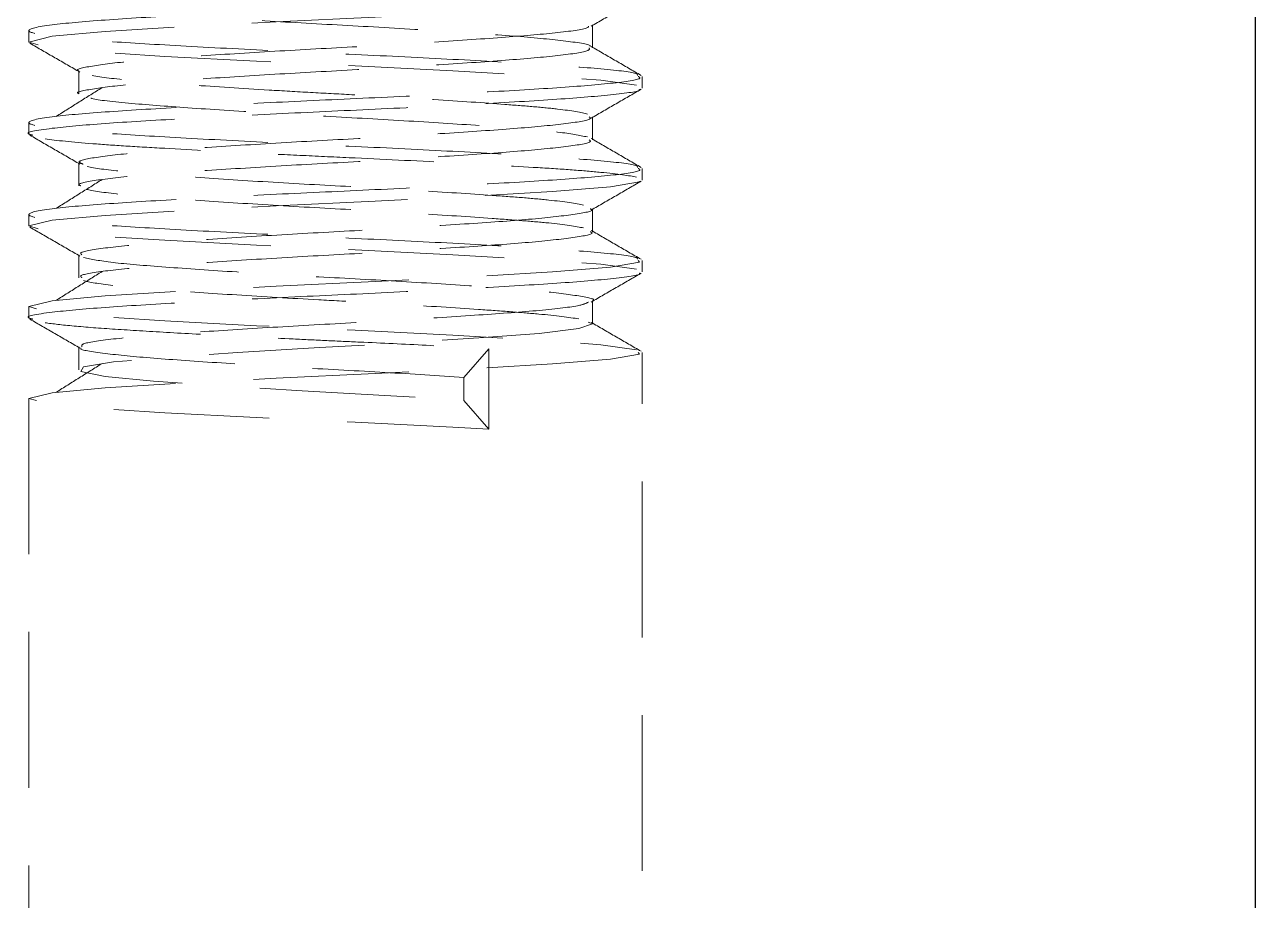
# Model space of a CAD drawing. Header units: millimetres. Extents: x 15 to 415, y 5 to 292.
# Drawn here: x 148.13 to 158.17, y 84.03 to 91.17 of the extents above; entities that cross this region are included whole.
import ezdxf

# ---------------------------------------------------------------- set-up
doc = ezdxf.new("R2010")
doc.units = ezdxf.units.MM
doc.linetypes.add('HIDDEN', pattern=[1.905, 1.27, -0.635])

msp = doc.modelspace()

# ---------------------------------------------------------------- linework, layer by layer
at = {"color": 7, "linetype": 'Continuous', "lineweight": 25}
msp.add_line((158.169, 69.028), (158.169, 99.028), dxfattribs=at)
at = {"color": 7, "linetype": 'HIDDEN', "lineweight": 18}
for p, q in [((148.169, 91.122), (148.169, 91.028)), ((152.763, 90.981), (152.763, 91.168)), ((148.575, 90.793), (148.575, 90.606)), ((148.575, 90.793), (148.575, 90.606)), ((153.169, 90.653), (153.169, 90.747)), ((152.763, 90.231), (152.763, 90.418)), ((148.169, 90.372), (148.169, 90.278)), ((148.575, 90.043), (148.575, 89.856)), ((148.575, 90.043), (148.575, 89.856)), ((153.169, 89.903), (153.169, 89.997)), ((148.169, 89.622), (148.169, 89.528)), ((152.763, 89.481), (152.763, 89.668)), ((148.575, 89.293), (148.575, 89.106)), ((148.575, 89.293), (148.575, 89.106)), ((153.169, 89.153), (153.169, 89.247)), ((152.763, 88.731), (152.763, 88.918)), ((148.169, 88.872), (148.169, 88.778)), ((148.575, 88.543), (148.575, 88.356)), ((148.575, 88.543), (148.575, 88.356)), ((151.919, 88.527), (151.716, 88.293)), ((151.919, 87.871), (151.919, 88.527)), ((153.169, 69.028), (153.169, 88.497)), ((151.716, 88.293), (151.716, 88.106)), ((148.169, 88.122), (148.169, 69.028)), ((151.716, 88.106), (151.919, 87.871))]:
    msp.add_line(p, q, dxfattribs=at)
at = {"color": 7, "linetype": 'HIDDEN', "lineweight": 18, "flags": 128}
for points in [[(153.145, 91.393), (153.148, 91.388), (152.911, 91.348), (152.437, 91.309), (151.777, 91.27), (150.991, 91.23), (150.186, 91.193), (149.416, 91.152), (148.792, 91.114), (148.36, 91.075), (148.169, 91.028), (148.301, 90.989), (148.689, 90.949), (149.276, 90.911), (150.026, 90.871), (150.829, 90.833), (151.626, 90.793), (152.32, 90.754), (152.832, 90.716), (153.122, 90.676), (153.122, 90.676)], [(153.145, 89.893), (153.148, 89.888), (152.911, 89.848), (152.437, 89.809), (151.777, 89.77), (150.991, 89.73), (150.186, 89.693), (149.416, 89.652), (148.792, 89.614), (148.36, 89.575), (148.169, 89.528), (148.301, 89.489), (148.689, 89.449), (149.276, 89.411), (150.026, 89.371), (150.829, 89.333), (151.626, 89.293), (152.32, 89.254), (152.832, 89.216), (153.122, 89.176), (153.122, 89.176)], [(153.138, 89.247), (153.148, 89.232), (152.911, 89.192), (152.437, 89.153), (151.777, 89.114), (150.991, 89.074), (150.186, 89.036), (149.416, 88.996), (148.792, 88.958), (148.36, 88.918), (148.169, 88.872), (148.301, 88.833), (148.689, 88.793), (149.276, 88.755), (150.026, 88.715), (150.829, 88.677), (151.626, 88.637), (152.32, 88.598), (152.832, 88.56), (153.122, 88.519), (153.122, 88.519)], [(152.73, 88.743), (152.763, 88.731), (152.654, 88.692), (152.33, 88.652), (151.838, 88.615), (151.211, 88.574), (150.538, 88.536), (149.871, 88.497), (149.289, 88.457), (148.859, 88.419), (148.615, 88.379), (148.592, 88.341), (148.791, 88.301), (149.186, 88.262), (149.739, 88.224), (150.397, 88.184), (151.071, 88.146), (151.716, 88.106), (151.716, 88.106)], [(153.138, 88.497), (153.148, 88.482), (152.911, 88.442), (152.437, 88.403), (151.777, 88.364), (150.991, 88.324), (150.186, 88.286), (149.416, 88.246), (148.792, 88.208), (148.36, 88.168), (148.169, 88.122), (148.301, 88.083), (148.689, 88.043), (149.276, 88.005), (150.026, 87.965), (150.829, 87.927), (151.626, 87.887), (151.919, 87.871), (151.919, 87.871)]]:
    msp.add_lwpolyline(points, dxfattribs=at)
at = {"color": 7, "linetype": 'HIDDEN', "lineweight": 18}
for points, knots in [([(152.746, 91.731), (152.739, 91.721), (152.724, 91.698), (152.439, 91.66), (151.969, 91.623), (151.357, 91.582), (150.671, 91.543), (149.985, 91.505), (149.374, 91.464), (148.897, 91.427), (148.611, 91.386), (148.542, 91.349), (148.699, 91.309), (149.065, 91.269), (149.602, 91.232), (150.25, 91.191), (150.946, 91.154), (151.609, 91.113), (152.179, 91.075), (152.566, 91.036), (152.756, 91.008), (152.745, 90.994), (152.744, 90.992)], [0, 0, 0, 0, 0.042082, 0.09555, 0.147854, 0.201203, 0.253989, 0.306764, 0.360118, 0.41242, 0.465886, 0.518353, 0.57147, 0.624596, 0.677055, 0.730523, 0.782828, 0.836176, 0.888963, 0.941737, 0.995092, 1, 1, 1, 1]), ([(153.138, 91.497), (153.146, 91.492), (153.173, 91.474), (152.942, 91.441), (152.472, 91.403), (151.794, 91.364), (151.002, 91.324), (150.172, 91.287), (149.398, 91.246), (148.756, 91.208), (148.289, 91.166), (148.115, 91.124), (148.259, 91.083), (148.65, 91.042), (149.256, 91.005), (150.009, 90.964), (150.836, 90.927), (151.642, 90.887), (152.35, 90.847), (152.863, 90.81), (153.132, 90.778), (153.131, 90.761), (153.131, 90.756)], [0, 0, 0, 0, 0.020786, 0.074018, 0.126683, 0.179347, 0.23258, 0.284769, 0.338117, 0.390465, 0.443469, 0.50672, 0.559384, 0.612617, 0.664806, 0.718154, 0.770502, 0.823506, 0.87651, 0.928858, 0.982206, 1, 1, 1, 1]), ([(152.753, 91.157), (152.821, 91.197), (152.957, 91.275), (153.093, 91.354), (153.161, 91.393)], [0, 0, 0, 0, 0.4998689, 1, 1, 1, 1]), ([(152.731, 91.157), (152.731, 91.153), (152.731, 91.137), (152.507, 91.105), (152.079, 91.068), (151.487, 91.028), (150.811, 90.988), (150.118, 90.951), (149.489, 90.91), (148.975, 90.873), (148.669, 90.832), (148.539, 90.806), (148.575, 90.793), (148.576, 90.793)], [0, 0, 0, 0, 0.0317715, 0.1403624, 0.246924, 0.3548056, 0.4627065, 0.5692519, 0.6778467, 0.7840783, 0.8924303, 0.9996427, 1, 1, 1, 1]), ([(148.177, 91.018), (148.245, 90.979), (148.381, 90.9), (148.517, 90.822), (148.585, 90.782)], [0, 0, 0, 0, 0.5001309, 1, 1, 1, 1]), ([(152.737, 90.981), (152.74, 90.973), (152.747, 90.953), (152.511, 90.918), (152.078, 90.88), (151.487, 90.84), (150.811, 90.801), (150.118, 90.763), (149.489, 90.722), (148.975, 90.685), (148.669, 90.644), (148.539, 90.619), (148.575, 90.606), (148.575, 90.606)], [0, 0, 0, 0, 0.061779, 0.167024, 0.270302, 0.374859, 0.479435, 0.582697, 0.687946, 0.790904, 0.895917, 0.999826, 1, 1, 1, 1]), ([(153.161, 90.756), (153.093, 90.795), (152.957, 90.874), (152.821, 90.953), (152.753, 90.992)], [0, 0, 0, 0, 0.500131, 1, 1, 1, 1]), ([(153.138, 90.747), (153.146, 90.742), (153.173, 90.724), (152.942, 90.691), (152.472, 90.653), (151.794, 90.614), (151.002, 90.574), (150.172, 90.537), (149.398, 90.496), (148.756, 90.458), (148.289, 90.416), (148.115, 90.374), (148.259, 90.333), (148.65, 90.292), (149.256, 90.255), (150.009, 90.214), (150.836, 90.177), (151.642, 90.137), (152.35, 90.097), (152.863, 90.06), (153.132, 90.028), (153.131, 90.011), (153.131, 90.006)], [0, 0, 0, 0, 0.020786, 0.074018, 0.126683, 0.179347, 0.23258, 0.284769, 0.338117, 0.390465, 0.443469, 0.50672, 0.559384, 0.612617, 0.664806, 0.718154, 0.770502, 0.823506, 0.87651, 0.928858, 0.982206, 1, 1, 1, 1]), ([(152.723, 90.441), (152.679, 90.454), (152.596, 90.468), (152.422, 90.488), (152.356, 90.495), (152.212, 90.507), (152.135, 90.513), (151.881, 90.532), (151.682, 90.546), (151.254, 90.573), (151.026, 90.586), (150.689, 90.605), (150.578, 90.611), (150.352, 90.623), (150.239, 90.63), (149.905, 90.65), (149.691, 90.664), (149.405, 90.684), (149.316, 90.69), (149.153, 90.702), (149.078, 90.708), (148.87, 90.728), (148.759, 90.741), (148.685, 90.755)], [0, 0, 0, 0, 0.125, 0.125, 0.1875, 0.1875, 0.25, 0.25, 0.375, 0.375, 0.5, 0.5, 0.5625, 0.5625, 0.625, 0.625, 0.75, 0.75, 0.8125, 0.8125, 0.875, 0.875, 1, 1, 1, 1]), ([(153.145, 90.643), (153.147, 90.642), (153.163, 90.627), (152.937, 90.597), (152.473, 90.559), (151.793, 90.52), (151.003, 90.48), (150.172, 90.443), (149.399, 90.402), (148.753, 90.364), (148.303, 90.322), (148.115, 90.29), (148.189, 90.271), (148.202, 90.268)], [0, 0, 0, 0, 0.015314, 0.120334, 0.224233, 0.328131, 0.433152, 0.536112, 0.641359, 0.744635, 0.849203, 0.973988, 1, 1, 1, 1]), ([(148.766, 90.657), (148.704, 90.618), (148.579, 90.54), (148.454, 90.461), (148.391, 90.422)], [0, 0, 0, 0, 0.49998, 1, 1, 1, 1]), ([(152.754, 90.407), (152.821, 90.447), (152.957, 90.525), (153.093, 90.604), (153.161, 90.643)], [0, 0, 0, 0, 0.499869, 1, 1, 1, 1]), ([(148.673, 90.571), (148.677, 90.57), (148.714, 90.556), (148.99, 90.527), (149.48, 90.49), (150.115, 90.449), (150.806, 90.411), (151.484, 90.372), (152.07, 90.332), (152.525, 90.294), (152.657, 90.267), (152.723, 90.254)], [0, 0, 0, 0, 0.013266, 0.137503, 0.259289, 0.383786, 0.505957, 0.62964, 0.753347, 0.875498, 1, 1, 1, 1]), ([(152.737, 90.418), (152.744, 90.413), (152.767, 90.396), (152.574, 90.363), (152.181, 90.325), (151.613, 90.286), (150.951, 90.246), (150.255, 90.209), (149.607, 90.168), (149.066, 90.13), (148.708, 90.09), (148.547, 90.057), (148.596, 90.038), (148.612, 90.032)], [0, 0, 0, 0, 0.0392697, 0.1412037, 0.2420668, 0.3429023, 0.4448484, 0.5447826, 0.6469416, 0.7471926, 0.8486833, 0.9501945, 1, 1, 1, 1]), ([(148.177, 90.269), (148.245, 90.229), (148.381, 90.15), (148.517, 90.072), (148.585, 90.032)], [0, 0, 0, 0, 0.500131, 1, 1, 1, 1]), ([(148.301, 90.239), (148.39, 90.225), (148.523, 90.212), (148.772, 90.193), (148.861, 90.186), (149.056, 90.174), (149.163, 90.168), (149.503, 90.148), (149.76, 90.134), (150.159, 90.114), (150.294, 90.108), (150.563, 90.095), (150.695, 90.089), (151.098, 90.07), (151.371, 90.057), (151.881, 90.03), (152.118, 90.016), (152.421, 89.998), (152.513, 89.992), (152.685, 89.979), (152.763, 89.972), (152.97, 89.952), (153.069, 89.939), (153.122, 89.926)], [0, 0, 0, 0, 0.125, 0.125, 0.1875, 0.1875, 0.25, 0.25, 0.375, 0.375, 0.4375, 0.4375, 0.5, 0.5, 0.625, 0.625, 0.75, 0.75, 0.8125, 0.8125, 0.875, 0.875, 1, 1, 1, 1]), ([(152.737, 90.231), (152.744, 90.226), (152.767, 90.208), (152.574, 90.176), (152.181, 90.137), (151.613, 90.099), (150.951, 90.058), (150.255, 90.021), (149.607, 89.98), (149.065, 89.943), (148.713, 89.903), (148.554, 89.874), (148.587, 89.858), (148.593, 89.856)], [0, 0, 0, 0, 0.040662, 0.145717, 0.249668, 0.35359, 0.458657, 0.561651, 0.666938, 0.770258, 0.874856, 0.979475, 1, 1, 1, 1]), ([(153.161, 90.006), (153.093, 90.045), (152.957, 90.124), (152.821, 90.203), (152.753, 90.242)], [0, 0, 0, 0, 0.5001315, 1, 1, 1, 1]), ([(153.138, 89.997), (153.146, 89.992), (153.173, 89.974), (152.942, 89.941), (152.472, 89.903), (151.794, 89.864), (151.002, 89.824), (150.172, 89.787), (149.398, 89.746), (148.756, 89.708), (148.289, 89.666), (148.115, 89.624), (148.259, 89.583), (148.65, 89.542), (149.256, 89.505), (150.009, 89.464), (150.836, 89.427), (151.642, 89.387), (152.35, 89.347), (152.863, 89.31), (153.132, 89.278), (153.131, 89.261), (153.131, 89.256)], [0, 0, 0, 0, 0.020786, 0.074018, 0.126683, 0.179347, 0.23258, 0.284769, 0.338117, 0.390465, 0.443469, 0.50672, 0.559384, 0.612617, 0.664806, 0.718154, 0.770502, 0.823506, 0.87651, 0.928858, 0.982206, 1, 1, 1, 1]), ([(152.692, 89.699), (152.632, 89.713), (152.535, 89.726), (152.343, 89.746), (152.271, 89.753), (152.118, 89.765), (152.035, 89.771), (151.765, 89.79), (151.557, 89.804), (151.119, 89.831), (150.889, 89.844), (150.444, 89.868), (150.214, 89.881), (149.776, 89.908), (149.569, 89.922), (149.299, 89.941), (149.217, 89.947), (149.064, 89.96), (148.993, 89.966), (148.801, 89.986), (148.704, 89.999), (148.645, 90.013)], [0, 0, 0, 0, 0.125, 0.125, 0.1875, 0.1875, 0.25, 0.25, 0.375, 0.375, 0.5, 0.5, 0.625, 0.625, 0.75, 0.75, 0.8125, 0.8125, 0.875, 0.875, 1, 1, 1, 1]), ([(148.766, 89.907), (148.704, 89.868), (148.579, 89.79), (148.454, 89.711), (148.391, 89.672)], [0, 0, 0, 0, 0.49998, 1, 1, 1, 1]), ([(152.692, 89.512), (152.632, 89.525), (152.535, 89.539), (152.343, 89.559), (152.271, 89.565), (152.118, 89.577), (152.035, 89.583), (151.765, 89.603), (151.557, 89.616), (151.119, 89.643), (150.889, 89.656), (150.444, 89.681), (150.214, 89.694), (149.776, 89.721), (149.569, 89.734), (149.299, 89.754), (149.217, 89.76), (149.064, 89.772), (148.993, 89.778), (148.801, 89.798), (148.704, 89.812), (148.645, 89.825)], [0, 0, 0, 0, 0.125, 0.125, 0.1875, 0.1875, 0.25, 0.25, 0.375, 0.375, 0.5, 0.5, 0.625, 0.625, 0.75, 0.75, 0.8125, 0.8125, 0.875, 0.875, 1, 1, 1, 1]), ([(152.754, 89.657), (152.821, 89.697), (152.957, 89.775), (153.093, 89.854), (153.161, 89.894)], [0, 0, 0, 0, 0.499869, 1, 1, 1, 1]), ([(152.746, 89.668), (152.752, 89.666), (152.785, 89.651), (152.628, 89.622), (152.277, 89.582), (151.736, 89.545), (151.089, 89.503), (150.393, 89.467), (149.73, 89.426), (149.162, 89.387), (148.767, 89.349), (148.572, 89.316), (148.595, 89.298), (148.601, 89.293)], [0, 0, 0, 0, 0.019728, 0.124324, 0.228944, 0.332246, 0.437536, 0.540536, 0.64559, 0.749542, 0.853463, 0.958531, 1, 1, 1, 1]), ([(148.177, 89.518), (148.245, 89.479), (148.381, 89.4), (148.517, 89.322), (148.585, 89.282)], [0, 0, 0, 0, 0.500131, 1, 1, 1, 1]), ([(152.746, 89.481), (152.752, 89.479), (152.785, 89.463), (152.628, 89.434), (152.277, 89.394), (151.736, 89.357), (151.089, 89.316), (150.393, 89.279), (149.73, 89.238), (149.162, 89.2), (148.767, 89.161), (148.572, 89.129), (148.595, 89.111), (148.601, 89.106)], [0, 0, 0, 0, 0.0199362, 0.1245311, 0.2291484, 0.3324481, 0.4377367, 0.5407342, 0.6457859, 0.7497363, 0.8536549, 0.9587206, 1, 1, 1, 1]), ([(153.161, 89.256), (153.093, 89.295), (152.957, 89.374), (152.821, 89.453), (152.753, 89.492)], [0, 0, 0, 0, 0.500131, 1, 1, 1, 1]), ([(148.614, 89.271), (148.68, 89.257), (148.811, 89.23), (149.264, 89.193), (149.85, 89.153), (150.527, 89.113), (151.219, 89.076), (151.849, 89.035), (152.363, 88.998), (152.67, 88.957), (152.8, 88.931), (152.763, 88.918), (152.763, 88.918)], [0, 0, 0, 0, 0.112143, 0.222193, 0.333601, 0.445035, 0.555064, 0.667212, 0.77692, 0.888815, 0.999539, 1, 1, 1, 1]), ([(153.145, 89.143), (153.147, 89.142), (153.163, 89.127), (152.937, 89.097), (152.473, 89.059), (151.793, 89.02), (151.003, 88.98), (150.172, 88.943), (149.399, 88.902), (148.753, 88.864), (148.303, 88.822), (148.115, 88.79), (148.189, 88.771), (148.202, 88.768)], [0, 0, 0, 0, 0.015318, 0.120334, 0.22423, 0.328124, 0.433141, 0.536098, 0.641342, 0.744613, 0.849178, 0.973958, 1, 1, 1, 1]), ([(148.766, 89.157), (148.704, 89.118), (148.579, 89.04), (148.454, 88.961), (148.391, 88.922)], [0, 0, 0, 0, 0.49998, 1, 1, 1, 1]), ([(152.754, 88.907), (152.821, 88.947), (152.957, 89.025), (153.093, 89.104), (153.161, 89.143)], [0, 0, 0, 0, 0.4998691, 1, 1, 1, 1]), ([(152.652, 88.77), (152.577, 88.783), (152.465, 88.797), (152.257, 88.816), (152.182, 88.822), (152.018, 88.835), (151.929, 88.841), (151.643, 88.861), (151.428, 88.874), (151.094, 88.895), (150.981, 88.901), (150.756, 88.914), (150.644, 88.92), (150.307, 88.938), (150.079, 88.952), (149.651, 88.979), (149.453, 88.992), (149.2, 89.011), (149.123, 89.017), (148.979, 89.03), (148.913, 89.036), (148.741, 89.056), (148.658, 89.07), (148.614, 89.083)], [0, 0, 0, 0, 0.125, 0.125, 0.1875, 0.1875, 0.25, 0.25, 0.375, 0.375, 0.4375, 0.4375, 0.5, 0.5, 0.625, 0.625, 0.75, 0.75, 0.8125, 0.8125, 0.875, 0.875, 1, 1, 1, 1]), ([(152.731, 88.907), (152.714, 88.898), (152.673, 88.876), (152.358, 88.839), (151.857, 88.803), (151.225, 88.761), (150.533, 88.724), (149.857, 88.684), (149.265, 88.644), (148.83, 88.607), (148.592, 88.571), (148.599, 88.551), (148.601, 88.543)], [0, 0, 0, 0, 0.07544, 0.183725, 0.289871, 0.398381, 0.504865, 0.612663, 0.720487, 0.826951, 0.935465, 1, 1, 1, 1]), ([(148.177, 88.768), (148.245, 88.729), (148.381, 88.65), (148.517, 88.572), (148.585, 88.532)], [0, 0, 0, 0, 0.500131, 1, 1, 1, 1]), ([(148.301, 88.739), (148.361, 88.73), (148.441, 88.721), (148.634, 88.703), (148.748, 88.694), (148.998, 88.678), (149.138, 88.669), (149.446, 88.651), (149.613, 88.642), (149.962, 88.624), (150.143, 88.615), (150.416, 88.602), (150.507, 88.598), (150.687, 88.589), (150.776, 88.585), (151.048, 88.573), (151.231, 88.564), (151.586, 88.546), (151.759, 88.536), (151.919, 88.527)], [0, 0, 0, 0, 0.125, 0.125, 0.25, 0.25, 0.375, 0.375, 0.5, 0.5, 0.625, 0.625, 0.6875, 0.6875, 0.75, 0.75, 0.875, 0.875, 1, 1, 1, 1]), ([(153.161, 88.506), (153.093, 88.545), (152.957, 88.624), (152.821, 88.703), (152.753, 88.742)], [0, 0, 0, 0, 0.5001315, 1, 1, 1, 1]), ([(148.594, 88.532), (148.593, 88.531), (148.582, 88.517), (148.77, 88.488), (149.156, 88.45), (149.725, 88.411), (150.386, 88.371), (151.088, 88.334), (151.505, 88.307), (151.716, 88.293)], [0, 0, 0, 0, 0.015365, 0.180531, 0.343969, 0.507352, 0.672542, 0.834468, 1, 1, 1, 1]), ([(148.766, 88.407), (148.704, 88.368), (148.579, 88.29), (148.454, 88.211), (148.391, 88.172)], [0, 0, 0, 0, 0.49998, 1, 1, 1, 1])]:
    msp.add_open_spline(points, degree=3, knots=knots, dxfattribs=at)

doc.saveas('drawing.dxf')
